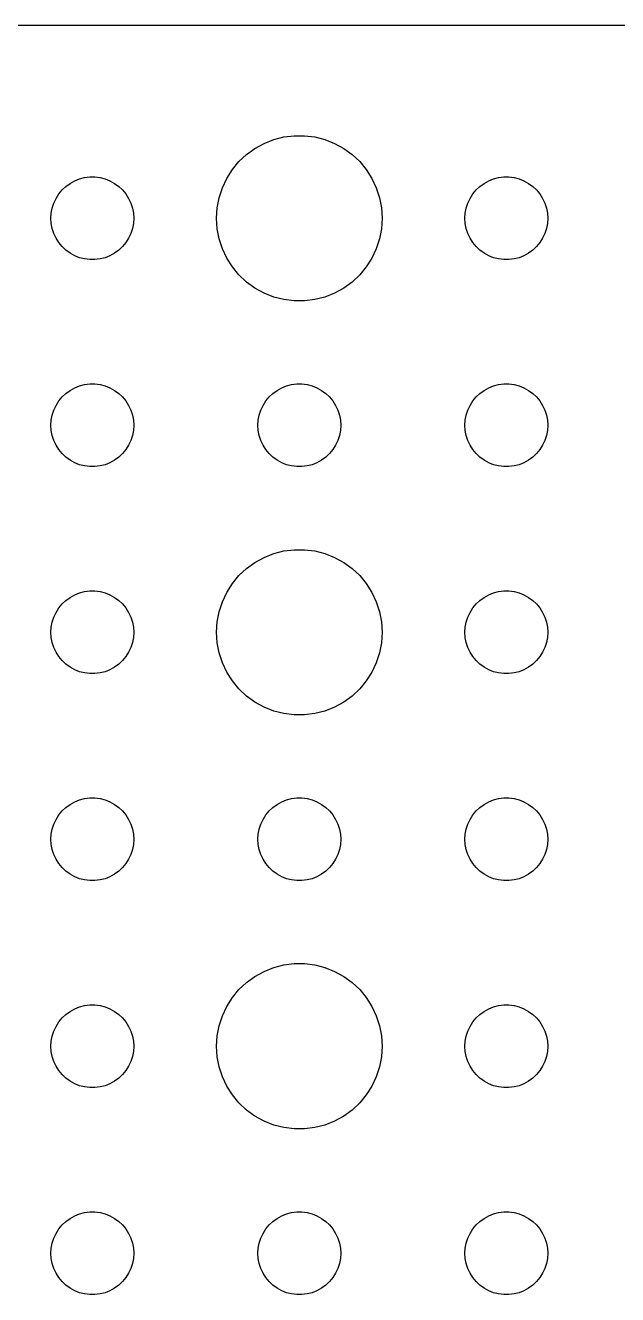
# Model space of a CAD drawing. Header units: metres. Extents: x -90 to 90, y -89 to 89.
# Drawn here: x 42.58 to 64.03, y 43.5 to 89.49 of the extents above; entities that cross this region are included whole.
import ezdxf

# ---------------------------------------------------------------- set-up
doc = ezdxf.new("R2010")
doc.units = ezdxf.units.M

msp = doc.modelspace()

# ---------------------------------------------------------------- linework, layer by layer
for p, q in [((84.8139, 89.4901), (-84.8139, 89.4901)), ((50.8925, 85.033), (51.2227, 85.2145)), ((51.2227, 85.2145), (51.5729, 85.3532)), ((51.5729, 85.3532), (51.9379, 85.4469)), ((51.9379, 85.4469), (52.3116, 85.4941)), ((52.3116, 85.4941), (52.6884, 85.4941)), ((52.6884, 85.4941), (53.0621, 85.4469)), ((53.0621, 85.4469), (53.427, 85.3532)), ((53.427, 85.3532), (53.7773, 85.2145)), ((53.7773, 85.2145), (54.1075, 85.033)), ((50.3131, 84.5536), (50.5877, 84.8115)), ((50.5877, 84.8115), (50.8925, 85.033)), ((54.1075, 85.033), (54.4123, 84.8115)), ((54.4123, 84.8115), (54.6869, 84.5536)), ((49.8711, 83.9453), (50.0729, 84.2634)), ((50.0729, 84.2634), (50.3131, 84.5536)), ((54.6869, 84.5536), (54.927, 84.2634)), ((54.927, 84.2634), (55.1289, 83.9453)), ((44.0439, 83.6558), (44.1963, 83.7665)), ((44.1963, 83.7665), (44.3613, 83.8572)), ((44.3613, 83.8572), (44.5365, 83.9266)), ((44.5365, 83.9266), (44.7189, 83.9734)), ((44.7189, 83.9734), (44.9058, 83.997)), ((44.9058, 83.997), (45.0942, 83.997)), ((45.0942, 83.997), (45.2811, 83.9734)), ((45.2811, 83.9734), (45.4635, 83.9266)), ((45.4635, 83.9266), (45.6387, 83.8572)), ((45.6387, 83.8572), (45.8037, 83.7665)), ((45.8037, 83.7665), (45.9561, 83.6558)), ((49.7107, 83.6044), (49.8711, 83.9453)), ((55.1289, 83.9453), (55.2893, 83.6044)), ((59.0439, 83.6558), (59.1963, 83.7665)), ((59.1963, 83.7665), (59.3613, 83.8572)), ((59.3613, 83.8572), (59.5365, 83.9266)), ((59.5365, 83.9266), (59.7189, 83.9734)), ((59.7189, 83.9734), (59.9058, 83.997)), ((59.9058, 83.997), (60.0942, 83.997)), ((60.0942, 83.997), (60.2811, 83.9734)), ((60.2811, 83.9734), (60.4635, 83.9266)), ((60.4635, 83.9266), (60.6387, 83.8572)), ((60.6387, 83.8572), (60.8037, 83.7665)), ((60.8037, 83.7665), (60.9561, 83.6558)), ((43.6855, 83.2226), (43.7865, 83.3817)), ((43.7865, 83.3817), (43.9065, 83.5268)), ((43.9065, 83.5268), (44.0439, 83.6558)), ((45.9561, 83.6558), (46.0934, 83.5268)), ((46.0934, 83.5268), (46.2135, 83.3817)), ((46.2135, 83.3817), (46.3145, 83.2226)), ((49.5237, 82.876), (49.5942, 83.2461)), ((49.5942, 83.2461), (49.7107, 83.6044)), ((55.2893, 83.6044), (55.4057, 83.2461)), ((55.4057, 83.2461), (55.4763, 82.876)), ((58.6855, 83.2226), (58.7865, 83.3817)), ((58.7865, 83.3817), (58.9065, 83.5268)), ((58.9065, 83.5268), (59.0439, 83.6558)), ((60.9561, 83.6558), (61.0934, 83.5268)), ((61.0934, 83.5268), (61.2135, 83.3817)), ((61.2135, 83.3817), (61.3145, 83.2226)), ((43.5118, 82.688), (43.5471, 82.873)), ((43.5471, 82.873), (43.6053, 83.0522)), ((43.6053, 83.0522), (43.6855, 83.2226)), ((46.3145, 83.2226), (46.3947, 83.0522)), ((46.3947, 83.0522), (46.4529, 82.873)), ((46.4529, 82.873), (46.4882, 82.688)), ((49.5, 82.5), (49.5237, 82.876)), ((55.4763, 82.876), (55.5, 82.5)), ((58.5118, 82.688), (58.5471, 82.873)), ((58.5471, 82.873), (58.6053, 83.0522)), ((58.6053, 83.0522), (58.6855, 83.2226)), ((61.3145, 83.2226), (61.3947, 83.0522)), ((61.3947, 83.0522), (61.4529, 82.873)), ((61.4529, 82.873), (61.4882, 82.688)), ((43.5, 82.5), (43.5118, 82.688)), ((43.5118, 82.312), (43.5, 82.5)), ((46.4882, 82.688), (46.5, 82.5)), ((46.5, 82.5), (46.4882, 82.312)), ((49.5237, 82.124), (49.5, 82.5)), ((55.5, 82.5), (55.4763, 82.124)), ((58.5, 82.5), (58.5118, 82.688)), ((58.5118, 82.312), (58.5, 82.5)), ((61.4882, 82.688), (61.5, 82.5)), ((61.5, 82.5), (61.4882, 82.312)), ((43.5471, 82.127), (43.5118, 82.312)), ((43.6053, 81.9478), (43.5471, 82.127)), ((43.6855, 81.7774), (43.6053, 81.9478)), ((46.3947, 81.9478), (46.3145, 81.7774)), ((46.4529, 82.127), (46.3947, 81.9478)), ((46.4882, 82.312), (46.4529, 82.127)), ((49.5942, 81.7539), (49.5237, 82.124)), ((55.4763, 82.124), (55.4057, 81.7539)), ((58.5471, 82.127), (58.5118, 82.312)), ((58.6053, 81.9478), (58.5471, 82.127)), ((58.6855, 81.7774), (58.6053, 81.9478)), ((61.3947, 81.9478), (61.3145, 81.7774)), ((61.4529, 82.127), (61.3947, 81.9478)), ((61.4882, 82.312), (61.4529, 82.127)), ((43.7865, 81.6183), (43.6855, 81.7774)), ((43.9065, 81.4732), (43.7865, 81.6183)), ((44.0439, 81.3442), (43.9065, 81.4732)), ((46.0934, 81.4732), (45.9561, 81.3442)), ((46.2135, 81.6183), (46.0934, 81.4732)), ((46.3145, 81.7774), (46.2135, 81.6183)), ((49.7107, 81.3956), (49.5942, 81.7539)), ((55.4057, 81.7539), (55.2893, 81.3956)), ((58.7865, 81.6183), (58.6855, 81.7774)), ((58.9065, 81.4732), (58.7865, 81.6183)), ((59.0439, 81.3442), (58.9065, 81.4732)), ((61.0934, 81.4732), (60.9561, 81.3442)), ((61.2135, 81.6183), (61.0934, 81.4732)), ((61.3145, 81.7774), (61.2135, 81.6183)), ((44.1963, 81.2335), (44.0439, 81.3442)), ((44.3613, 81.1428), (44.1963, 81.2335)), ((44.5365, 81.0734), (44.3613, 81.1428)), ((44.7189, 81.0266), (44.5365, 81.0734)), ((44.9058, 81.003), (44.7189, 81.0266)), ((45.0942, 81.003), (44.9058, 81.003)), ((45.2811, 81.0266), (45.0942, 81.003)), ((45.4635, 81.0734), (45.2811, 81.0266)), ((45.6387, 81.1428), (45.4635, 81.0734)), ((45.8037, 81.2335), (45.6387, 81.1428)), ((45.9561, 81.3442), (45.8037, 81.2335)), ((49.8711, 81.0547), (49.7107, 81.3956)), ((50.0729, 80.7366), (49.8711, 81.0547)), ((55.1289, 81.0547), (54.927, 80.7366)), ((55.2893, 81.3956), (55.1289, 81.0547)), ((59.1963, 81.2335), (59.0439, 81.3442)), ((59.3613, 81.1428), (59.1963, 81.2335)), ((59.5365, 81.0734), (59.3613, 81.1428)), ((59.7189, 81.0266), (59.5365, 81.0734)), ((59.9058, 81.003), (59.7189, 81.0266)), ((60.0942, 81.003), (59.9058, 81.003)), ((60.2811, 81.0266), (60.0942, 81.003)), ((60.4635, 81.0734), (60.2811, 81.0266)), ((60.6387, 81.1428), (60.4635, 81.0734)), ((60.8037, 81.2335), (60.6387, 81.1428)), ((60.9561, 81.3442), (60.8037, 81.2335)), ((50.3131, 80.4464), (50.0729, 80.7366)), ((54.927, 80.7366), (54.6869, 80.4464)), ((50.5877, 80.1885), (50.3131, 80.4464)), ((50.8925, 79.967), (50.5877, 80.1885)), ((54.4123, 80.1885), (54.1075, 79.967)), ((54.6869, 80.4464), (54.4123, 80.1885)), ((51.2227, 79.7855), (50.8925, 79.967)), ((51.5729, 79.6468), (51.2227, 79.7855)), ((51.9379, 79.5531), (51.5729, 79.6468)), ((53.427, 79.6468), (53.0621, 79.5531)), ((53.7773, 79.7855), (53.427, 79.6468)), ((54.1075, 79.967), (53.7773, 79.7855)), ((52.3116, 79.5059), (51.9379, 79.5531)), ((52.6884, 79.5059), (52.3116, 79.5059)), ((53.0621, 79.5531), (52.6884, 79.5059)), ((44.1963, 76.2665), (44.3613, 76.3572)), ((44.3613, 76.3572), (44.5365, 76.4266)), ((44.5365, 76.4266), (44.7189, 76.4734)), ((44.7189, 76.4734), (44.9058, 76.497)), ((44.9058, 76.497), (45.0942, 76.497)), ((45.0942, 76.497), (45.2811, 76.4734)), ((45.2811, 76.4734), (45.4635, 76.4266)), ((45.4635, 76.4266), (45.6387, 76.3572)), ((45.6387, 76.3572), (45.8037, 76.2665)), ((51.6963, 76.2665), (51.8613, 76.3572)), ((51.8613, 76.3572), (52.0365, 76.4266)), ((52.0365, 76.4266), (52.2189, 76.4734)), ((52.2189, 76.4734), (52.4058, 76.497)), ((52.4058, 76.497), (52.5942, 76.497)), ((52.5942, 76.497), (52.7811, 76.4734)), ((52.7811, 76.4734), (52.9635, 76.4266)), ((52.9635, 76.4266), (53.1387, 76.3572)), ((53.1387, 76.3572), (53.3037, 76.2665)), ((59.1963, 76.2665), (59.3613, 76.3572)), ((59.3613, 76.3572), (59.5365, 76.4266)), ((59.5365, 76.4266), (59.7189, 76.4734)), ((59.7189, 76.4734), (59.9058, 76.497)), ((59.9058, 76.497), (60.0942, 76.497)), ((60.0942, 76.497), (60.2811, 76.4734)), ((60.2811, 76.4734), (60.4635, 76.4266)), ((60.4635, 76.4266), (60.6387, 76.3572)), ((60.6387, 76.3572), (60.8037, 76.2665)), ((43.6855, 75.7226), (43.7865, 75.8817)), ((43.7865, 75.8817), (43.9065, 76.0268)), ((43.9065, 76.0268), (44.0439, 76.1558)), ((44.0439, 76.1558), (44.1963, 76.2665)), ((45.8037, 76.2665), (45.9561, 76.1558)), ((45.9561, 76.1558), (46.0934, 76.0268)), ((46.0934, 76.0268), (46.2135, 75.8817)), ((46.2135, 75.8817), (46.3145, 75.7226)), ((51.1855, 75.7226), (51.2865, 75.8817)), ((51.2865, 75.8817), (51.4065, 76.0268)), ((51.4065, 76.0268), (51.5439, 76.1558)), ((51.5439, 76.1558), (51.6963, 76.2665)), ((53.3037, 76.2665), (53.4561, 76.1558)), ((53.4561, 76.1558), (53.5934, 76.0268)), ((53.5934, 76.0268), (53.7135, 75.8817)), ((53.7135, 75.8817), (53.8145, 75.7226)), ((58.6855, 75.7226), (58.7865, 75.8817)), ((58.7865, 75.8817), (58.9065, 76.0268)), ((58.9065, 76.0268), (59.0439, 76.1558)), ((59.0439, 76.1558), (59.1963, 76.2665)), ((60.8037, 76.2665), (60.9561, 76.1558)), ((60.9561, 76.1558), (61.0934, 76.0268)), ((61.0934, 76.0268), (61.2135, 75.8817)), ((61.2135, 75.8817), (61.3145, 75.7226)), ((43.5471, 75.373), (43.6053, 75.5522)), ((43.6053, 75.5522), (43.6855, 75.7226)), ((46.3145, 75.7226), (46.3947, 75.5522)), ((46.3947, 75.5522), (46.4529, 75.373)), ((51.0471, 75.373), (51.1053, 75.5522)), ((51.1053, 75.5522), (51.1855, 75.7226)), ((53.8145, 75.7226), (53.8947, 75.5522)), ((53.8947, 75.5522), (53.9529, 75.373)), ((58.5471, 75.373), (58.6053, 75.5522)), ((58.6053, 75.5522), (58.6855, 75.7226)), ((61.3145, 75.7226), (61.3947, 75.5522)), ((61.3947, 75.5522), (61.4529, 75.373)), ((43.5, 75), (43.5118, 75.188)), ((43.5118, 74.812), (43.5, 75)), ((43.5118, 75.188), (43.5471, 75.373)), ((46.4529, 75.373), (46.4882, 75.188)), ((46.4882, 75.188), (46.5, 75)), ((46.5, 75), (46.4882, 74.812)), ((51, 75), (51.0118, 75.188)), ((51.0118, 74.812), (51, 75)), ((51.0118, 75.188), (51.0471, 75.373)), ((53.9529, 75.373), (53.9882, 75.188)), ((53.9882, 75.188), (54, 75)), ((54, 75), (53.9882, 74.812)), ((58.5, 75), (58.5118, 75.188)), ((58.5118, 74.812), (58.5, 75)), ((58.5118, 75.188), (58.5471, 75.373)), ((61.4529, 75.373), (61.4882, 75.188)), ((61.4882, 75.188), (61.5, 75)), ((61.5, 75), (61.4882, 74.812)), ((43.5471, 74.627), (43.5118, 74.812)), ((43.6053, 74.4478), (43.5471, 74.627)), ((46.4529, 74.627), (46.3947, 74.4478)), ((46.4882, 74.812), (46.4529, 74.627)), ((51.0471, 74.627), (51.0118, 74.812)), ((51.1053, 74.4478), (51.0471, 74.627)), ((53.9529, 74.627), (53.8947, 74.4478)), ((53.9882, 74.812), (53.9529, 74.627)), ((58.5471, 74.627), (58.5118, 74.812)), ((58.6053, 74.4478), (58.5471, 74.627)), ((61.4529, 74.627), (61.3947, 74.4478)), ((61.4882, 74.812), (61.4529, 74.627)), ((43.6855, 74.2774), (43.6053, 74.4478)), ((43.7865, 74.1183), (43.6855, 74.2774)), ((43.9065, 73.9732), (43.7865, 74.1183)), ((46.2135, 74.1183), (46.0934, 73.9732)), ((46.3145, 74.2774), (46.2135, 74.1183)), ((46.3947, 74.4478), (46.3145, 74.2774)), ((51.1855, 74.2774), (51.1053, 74.4478)), ((51.2865, 74.1183), (51.1855, 74.2774)), ((51.4065, 73.9732), (51.2865, 74.1183)), ((53.7135, 74.1183), (53.5934, 73.9732)), ((53.8145, 74.2774), (53.7135, 74.1183)), ((53.8947, 74.4478), (53.8145, 74.2774)), ((58.6855, 74.2774), (58.6053, 74.4478)), ((58.7865, 74.1183), (58.6855, 74.2774)), ((58.9065, 73.9732), (58.7865, 74.1183)), ((61.2135, 74.1183), (61.0934, 73.9732)), ((61.3145, 74.2774), (61.2135, 74.1183)), ((61.3947, 74.4478), (61.3145, 74.2774)), ((44.0439, 73.8442), (43.9065, 73.9732)), ((44.1963, 73.7335), (44.0439, 73.8442)), ((44.3613, 73.6428), (44.1963, 73.7335)), ((44.5365, 73.5734), (44.3613, 73.6428)), ((45.6387, 73.6428), (45.4635, 73.5734)), ((45.8037, 73.7335), (45.6387, 73.6428)), ((45.9561, 73.8442), (45.8037, 73.7335)), ((46.0934, 73.9732), (45.9561, 73.8442)), ((51.5439, 73.8442), (51.4065, 73.9732)), ((51.6963, 73.7335), (51.5439, 73.8442)), ((51.8613, 73.6428), (51.6963, 73.7335)), ((52.0365, 73.5734), (51.8613, 73.6428)), ((53.1387, 73.6428), (52.9635, 73.5734)), ((53.3037, 73.7335), (53.1387, 73.6428)), ((53.4561, 73.8442), (53.3037, 73.7335)), ((53.5934, 73.9732), (53.4561, 73.8442)), ((59.0439, 73.8442), (58.9065, 73.9732)), ((59.1963, 73.7335), (59.0439, 73.8442)), ((59.3613, 73.6428), (59.1963, 73.7335)), ((59.5365, 73.5734), (59.3613, 73.6428)), ((60.6387, 73.6428), (60.4635, 73.5734)), ((60.8037, 73.7335), (60.6387, 73.6428)), ((60.9561, 73.8442), (60.8037, 73.7335)), ((61.0934, 73.9732), (60.9561, 73.8442)), ((44.7189, 73.5266), (44.5365, 73.5734)), ((44.9058, 73.503), (44.7189, 73.5266)), ((45.0942, 73.503), (44.9058, 73.503)), ((45.2811, 73.5266), (45.0942, 73.503)), ((45.4635, 73.5734), (45.2811, 73.5266)), ((52.2189, 73.5266), (52.0365, 73.5734)), ((52.4058, 73.503), (52.2189, 73.5266)), ((52.5942, 73.503), (52.4058, 73.503)), ((52.7811, 73.5266), (52.5942, 73.503)), ((52.9635, 73.5734), (52.7811, 73.5266)), ((59.7189, 73.5266), (59.5365, 73.5734)), ((59.9058, 73.503), (59.7189, 73.5266)), ((60.0942, 73.503), (59.9058, 73.503)), ((60.2811, 73.5266), (60.0942, 73.503)), ((60.4635, 73.5734), (60.2811, 73.5266)), ((51.5729, 70.3532), (51.9379, 70.4469)), ((51.9379, 70.4469), (52.3116, 70.4941)), ((52.3116, 70.4941), (52.6884, 70.4941)), ((52.6884, 70.4941), (53.0621, 70.4469)), ((53.0621, 70.4469), (53.427, 70.3532)), ((50.5877, 69.8115), (50.8925, 70.033)), ((50.8925, 70.033), (51.2227, 70.2145)), ((51.2227, 70.2145), (51.5729, 70.3532)), ((53.427, 70.3532), (53.7773, 70.2145)), ((53.7773, 70.2145), (54.1075, 70.033)), ((54.1075, 70.033), (54.4123, 69.8115)), ((50.0729, 69.2634), (50.3131, 69.5536)), ((50.3131, 69.5536), (50.5877, 69.8115)), ((54.4123, 69.8115), (54.6869, 69.5536)), ((54.6869, 69.5536), (54.927, 69.2634)), ((44.7189, 68.9734), (44.9058, 68.997)), ((44.9058, 68.997), (45.0942, 68.997)), ((45.0942, 68.997), (45.2811, 68.9734)), ((49.8711, 68.9453), (50.0729, 69.2634)), ((54.927, 69.2634), (55.1289, 68.9453)), ((59.7189, 68.9734), (59.9058, 68.997)), ((59.9058, 68.997), (60.0942, 68.997)), ((60.0942, 68.997), (60.2811, 68.9734)), ((43.7865, 68.3817), (43.9065, 68.5268)), ((43.9065, 68.5268), (44.0439, 68.6558)), ((44.0439, 68.6558), (44.1963, 68.7665)), ((44.1963, 68.7665), (44.3613, 68.8572)), ((44.3613, 68.8572), (44.5365, 68.9266)), ((44.5365, 68.9266), (44.7189, 68.9734)), ((45.2811, 68.9734), (45.4635, 68.9266)), ((45.4635, 68.9266), (45.6387, 68.8572)), ((45.6387, 68.8572), (45.8037, 68.7665)), ((45.8037, 68.7665), (45.9561, 68.6558)), ((45.9561, 68.6558), (46.0934, 68.5268)), ((46.0934, 68.5268), (46.2135, 68.3817)), ((49.5942, 68.2461), (49.7107, 68.6044)), ((49.7107, 68.6044), (49.8711, 68.9453)), ((55.1289, 68.9453), (55.2893, 68.6044)), ((55.2893, 68.6044), (55.4057, 68.2461)), ((58.7865, 68.3817), (58.9065, 68.5268)), ((58.9065, 68.5268), (59.0439, 68.6558)), ((59.0439, 68.6558), (59.1963, 68.7665)), ((59.1963, 68.7665), (59.3613, 68.8572)), ((59.3613, 68.8572), (59.5365, 68.9266)), ((59.5365, 68.9266), (59.7189, 68.9734)), ((60.2811, 68.9734), (60.4635, 68.9266)), ((60.4635, 68.9266), (60.6387, 68.8572)), ((60.6387, 68.8572), (60.8037, 68.7665)), ((60.8037, 68.7665), (60.9561, 68.6558)), ((60.9561, 68.6558), (61.0934, 68.5268)), ((61.0934, 68.5268), (61.2135, 68.3817)), ((43.6053, 68.0522), (43.6855, 68.2226)), ((43.6855, 68.2226), (43.7865, 68.3817)), ((46.2135, 68.3817), (46.3145, 68.2226)), ((46.3145, 68.2226), (46.3947, 68.0522)), ((49.5237, 67.876), (49.5942, 68.2461)), ((55.4057, 68.2461), (55.4763, 67.876)), ((58.6053, 68.0522), (58.6855, 68.2226)), ((58.6855, 68.2226), (58.7865, 68.3817)), ((61.2135, 68.3817), (61.3145, 68.2226)), ((61.3145, 68.2226), (61.3947, 68.0522)), ((43.5, 67.5), (43.5118, 67.688)), ((43.5118, 67.688), (43.5471, 67.873)), ((43.5471, 67.873), (43.6053, 68.0522)), ((46.3947, 68.0522), (46.4529, 67.873)), ((46.4529, 67.873), (46.4882, 67.688)), ((46.4882, 67.688), (46.5, 67.5)), ((49.5, 67.5), (49.5237, 67.876)), ((55.4763, 67.876), (55.5, 67.5)), ((58.5, 67.5), (58.5118, 67.688)), ((58.5118, 67.688), (58.5471, 67.873)), ((58.5471, 67.873), (58.6053, 68.0522)), ((61.3947, 68.0522), (61.4529, 67.873)), ((61.4529, 67.873), (61.4882, 67.688)), ((61.4882, 67.688), (61.5, 67.5)), ((43.5118, 67.312), (43.5, 67.5)), ((43.5471, 67.127), (43.5118, 67.312)), ((46.4882, 67.312), (46.4529, 67.127)), ((46.5, 67.5), (46.4882, 67.312)), ((49.5237, 67.124), (49.5, 67.5)), ((55.5, 67.5), (55.4763, 67.124)), ((58.5118, 67.312), (58.5, 67.5)), ((58.5471, 67.127), (58.5118, 67.312)), ((61.4882, 67.312), (61.4529, 67.127)), ((61.5, 67.5), (61.4882, 67.312)), ((43.6053, 66.9478), (43.5471, 67.127)), ((43.6855, 66.7774), (43.6053, 66.9478)), ((43.7865, 66.6183), (43.6855, 66.7774)), ((46.3145, 66.7774), (46.2135, 66.6183)), ((46.3947, 66.9478), (46.3145, 66.7774)), ((46.4529, 67.127), (46.3947, 66.9478)), ((49.5942, 66.7539), (49.5237, 67.124)), ((49.7107, 66.3956), (49.5942, 66.7539)), ((55.4057, 66.7539), (55.2893, 66.3956)), ((55.4763, 67.124), (55.4057, 66.7539)), ((58.6053, 66.9478), (58.5471, 67.127)), ((58.6855, 66.7774), (58.6053, 66.9478)), ((58.7865, 66.6183), (58.6855, 66.7774)), ((61.3145, 66.7774), (61.2135, 66.6183)), ((61.3947, 66.9478), (61.3145, 66.7774)), ((61.4529, 67.127), (61.3947, 66.9478)), ((43.9065, 66.4732), (43.7865, 66.6183)), ((44.0439, 66.3442), (43.9065, 66.4732)), ((44.1963, 66.2335), (44.0439, 66.3442)), ((44.3613, 66.1428), (44.1963, 66.2335)), ((45.8037, 66.2335), (45.6387, 66.1428)), ((45.9561, 66.3442), (45.8037, 66.2335)), ((46.0934, 66.4732), (45.9561, 66.3442)), ((46.2135, 66.6183), (46.0934, 66.4732)), ((49.8711, 66.0547), (49.7107, 66.3956)), ((55.2893, 66.3956), (55.1289, 66.0547)), ((58.9065, 66.4732), (58.7865, 66.6183)), ((59.0439, 66.3442), (58.9065, 66.4732)), ((59.1963, 66.2335), (59.0439, 66.3442)), ((59.3613, 66.1428), (59.1963, 66.2335)), ((60.8037, 66.2335), (60.6387, 66.1428)), ((60.9561, 66.3442), (60.8037, 66.2335)), ((61.0934, 66.4732), (60.9561, 66.3442)), ((61.2135, 66.6183), (61.0934, 66.4732)), ((44.5365, 66.0734), (44.3613, 66.1428)), ((44.7189, 66.0266), (44.5365, 66.0734)), ((44.9058, 66.003), (44.7189, 66.0266)), ((45.0942, 66.003), (44.9058, 66.003)), ((45.2811, 66.0266), (45.0942, 66.003)), ((45.4635, 66.0734), (45.2811, 66.0266)), ((45.6387, 66.1428), (45.4635, 66.0734)), ((50.0729, 65.7366), (49.8711, 66.0547)), ((55.1289, 66.0547), (54.927, 65.7366)), ((59.5365, 66.0734), (59.3613, 66.1428)), ((59.7189, 66.0266), (59.5365, 66.0734)), ((59.9058, 66.003), (59.7189, 66.0266)), ((60.0942, 66.003), (59.9058, 66.003)), ((60.2811, 66.0266), (60.0942, 66.003)), ((60.4635, 66.0734), (60.2811, 66.0266)), ((60.6387, 66.1428), (60.4635, 66.0734)), ((50.3131, 65.4464), (50.0729, 65.7366)), ((50.5877, 65.1885), (50.3131, 65.4464)), ((54.6869, 65.4464), (54.4123, 65.1885)), ((54.927, 65.7366), (54.6869, 65.4464)), ((50.8925, 64.967), (50.5877, 65.1885)), ((51.2227, 64.7855), (50.8925, 64.967)), ((54.1075, 64.967), (53.7773, 64.7855)), ((54.4123, 65.1885), (54.1075, 64.967)), ((51.5729, 64.6468), (51.2227, 64.7855)), ((51.9379, 64.5531), (51.5729, 64.6468)), ((52.3116, 64.5059), (51.9379, 64.5531)), ((52.6884, 64.5059), (52.3116, 64.5059)), ((53.0621, 64.5531), (52.6884, 64.5059)), ((53.427, 64.6468), (53.0621, 64.5531)), ((53.7773, 64.7855), (53.427, 64.6468)), ((44.0439, 61.1558), (44.1963, 61.2665)), ((44.1963, 61.2665), (44.3613, 61.3572)), ((44.3613, 61.3572), (44.5365, 61.4266)), ((44.5365, 61.4266), (44.7189, 61.4734)), ((44.7189, 61.4734), (44.9058, 61.497)), ((44.9058, 61.497), (45.0942, 61.497)), ((45.0942, 61.497), (45.2811, 61.4734)), ((45.2811, 61.4734), (45.4635, 61.4266)), ((45.4635, 61.4266), (45.6387, 61.3572)), ((45.6387, 61.3572), (45.8037, 61.2665)), ((45.8037, 61.2665), (45.9561, 61.1558)), ((51.5439, 61.1558), (51.6963, 61.2665)), ((51.6963, 61.2665), (51.8613, 61.3572)), ((51.8613, 61.3572), (52.0365, 61.4266)), ((52.0365, 61.4266), (52.2189, 61.4734)), ((52.2189, 61.4734), (52.4058, 61.497)), ((52.4058, 61.497), (52.5942, 61.497)), ((52.5942, 61.497), (52.7811, 61.4734)), ((52.7811, 61.4734), (52.9635, 61.4266)), ((52.9635, 61.4266), (53.1387, 61.3572)), ((53.1387, 61.3572), (53.3037, 61.2665)), ((53.3037, 61.2665), (53.4561, 61.1558)), ((59.0439, 61.1558), (59.1963, 61.2665)), ((59.1963, 61.2665), (59.3613, 61.3572)), ((59.3613, 61.3572), (59.5365, 61.4266)), ((59.5365, 61.4266), (59.7189, 61.4734)), ((59.7189, 61.4734), (59.9058, 61.497)), ((59.9058, 61.497), (60.0942, 61.497)), ((60.0942, 61.497), (60.2811, 61.4734)), ((60.2811, 61.4734), (60.4635, 61.4266)), ((60.4635, 61.4266), (60.6387, 61.3572)), ((60.6387, 61.3572), (60.8037, 61.2665)), ((60.8037, 61.2665), (60.9561, 61.1558)), ((43.6053, 60.5522), (43.6855, 60.7226)), ((43.6855, 60.7226), (43.7865, 60.8817)), ((43.7865, 60.8817), (43.9065, 61.0268)), ((43.9065, 61.0268), (44.0439, 61.1558)), ((45.9561, 61.1558), (46.0934, 61.0268)), ((46.0934, 61.0268), (46.2135, 60.8817)), ((46.2135, 60.8817), (46.3145, 60.7226)), ((46.3145, 60.7226), (46.3947, 60.5522)), ((51.1053, 60.5522), (51.1855, 60.7226)), ((51.1855, 60.7226), (51.2865, 60.8817)), ((51.2865, 60.8817), (51.4065, 61.0268)), ((51.4065, 61.0268), (51.5439, 61.1558)), ((53.4561, 61.1558), (53.5934, 61.0268)), ((53.5934, 61.0268), (53.7135, 60.8817)), ((53.7135, 60.8817), (53.8145, 60.7226)), ((53.8145, 60.7226), (53.8947, 60.5522)), ((58.6053, 60.5522), (58.6855, 60.7226)), ((58.6855, 60.7226), (58.7865, 60.8817)), ((58.7865, 60.8817), (58.9065, 61.0268)), ((58.9065, 61.0268), (59.0439, 61.1558)), ((60.9561, 61.1558), (61.0934, 61.0268)), ((61.0934, 61.0268), (61.2135, 60.8817)), ((61.2135, 60.8817), (61.3145, 60.7226)), ((61.3145, 60.7226), (61.3947, 60.5522)), ((43.5118, 60.188), (43.5471, 60.373)), ((43.5471, 60.373), (43.6053, 60.5522)), ((46.3947, 60.5522), (46.4529, 60.373)), ((46.4529, 60.373), (46.4882, 60.188)), ((51.0118, 60.188), (51.0471, 60.373)), ((51.0471, 60.373), (51.1053, 60.5522)), ((53.8947, 60.5522), (53.9529, 60.373)), ((53.9529, 60.373), (53.9882, 60.188)), ((58.5118, 60.188), (58.5471, 60.373)), ((58.5471, 60.373), (58.6053, 60.5522)), ((61.3947, 60.5522), (61.4529, 60.373)), ((61.4529, 60.373), (61.4882, 60.188)), ((43.5, 60), (43.5118, 60.188)), ((43.5118, 59.812), (43.5, 60)), ((43.5471, 59.627), (43.5118, 59.812)), ((46.4882, 59.812), (46.4529, 59.627)), ((46.4882, 60.188), (46.5, 60)), ((46.5, 60), (46.4882, 59.812)), ((51, 60), (51.0118, 60.188)), ((51.0118, 59.812), (51, 60)), ((51.0471, 59.627), (51.0118, 59.812)), ((53.9882, 59.812), (53.9529, 59.627)), ((53.9882, 60.188), (54, 60)), ((54, 60), (53.9882, 59.812)), ((58.5, 60), (58.5118, 60.188)), ((58.5118, 59.812), (58.5, 60)), ((58.5471, 59.627), (58.5118, 59.812)), ((61.4882, 59.812), (61.4529, 59.627)), ((61.4882, 60.188), (61.5, 60)), ((61.5, 60), (61.4882, 59.812)), ((43.6053, 59.4478), (43.5471, 59.627)), ((43.6855, 59.2774), (43.6053, 59.4478)), ((46.3947, 59.4478), (46.3145, 59.2774)), ((46.4529, 59.627), (46.3947, 59.4478)), ((51.1053, 59.4478), (51.0471, 59.627)), ((51.1855, 59.2774), (51.1053, 59.4478)), ((53.8947, 59.4478), (53.8145, 59.2774)), ((53.9529, 59.627), (53.8947, 59.4478)), ((58.6053, 59.4478), (58.5471, 59.627)), ((58.6855, 59.2774), (58.6053, 59.4478)), ((61.3947, 59.4478), (61.3145, 59.2774)), ((61.4529, 59.627), (61.3947, 59.4478)), ((43.7865, 59.1183), (43.6855, 59.2774)), ((43.9065, 58.9732), (43.7865, 59.1183)), ((44.0439, 58.8442), (43.9065, 58.9732)), ((46.0934, 58.9732), (45.9561, 58.8442)), ((46.2135, 59.1183), (46.0934, 58.9732)), ((46.3145, 59.2774), (46.2135, 59.1183)), ((51.2865, 59.1183), (51.1855, 59.2774)), ((51.4065, 58.9732), (51.2865, 59.1183)), ((51.5439, 58.8442), (51.4065, 58.9732)), ((53.5934, 58.9732), (53.4561, 58.8442)), ((53.7135, 59.1183), (53.5934, 58.9732)), ((53.8145, 59.2774), (53.7135, 59.1183)), ((58.7865, 59.1183), (58.6855, 59.2774)), ((58.9065, 58.9732), (58.7865, 59.1183)), ((59.0439, 58.8442), (58.9065, 58.9732)), ((61.0934, 58.9732), (60.9561, 58.8442)), ((61.2135, 59.1183), (61.0934, 58.9732)), ((61.3145, 59.2774), (61.2135, 59.1183)), ((44.1963, 58.7335), (44.0439, 58.8442)), ((44.3613, 58.6428), (44.1963, 58.7335)), ((44.5365, 58.5734), (44.3613, 58.6428)), ((44.7189, 58.5266), (44.5365, 58.5734)), ((44.9058, 58.503), (44.7189, 58.5266)), ((45.0942, 58.503), (44.9058, 58.503)), ((45.2811, 58.5266), (45.0942, 58.503)), ((45.4635, 58.5734), (45.2811, 58.5266)), ((45.6387, 58.6428), (45.4635, 58.5734)), ((45.8037, 58.7335), (45.6387, 58.6428)), ((45.9561, 58.8442), (45.8037, 58.7335)), ((51.6963, 58.7335), (51.5439, 58.8442)), ((51.8613, 58.6428), (51.6963, 58.7335)), ((52.0365, 58.5734), (51.8613, 58.6428)), ((52.2189, 58.5266), (52.0365, 58.5734)), ((52.4058, 58.503), (52.2189, 58.5266)), ((52.5942, 58.503), (52.4058, 58.503)), ((52.7811, 58.5266), (52.5942, 58.503)), ((52.9635, 58.5734), (52.7811, 58.5266)), ((53.1387, 58.6428), (52.9635, 58.5734)), ((53.3037, 58.7335), (53.1387, 58.6428)), ((53.4561, 58.8442), (53.3037, 58.7335)), ((59.1963, 58.7335), (59.0439, 58.8442)), ((59.3613, 58.6428), (59.1963, 58.7335)), ((59.5365, 58.5734), (59.3613, 58.6428)), ((59.7189, 58.5266), (59.5365, 58.5734)), ((59.9058, 58.503), (59.7189, 58.5266)), ((60.0942, 58.503), (59.9058, 58.503)), ((60.2811, 58.5266), (60.0942, 58.503)), ((60.4635, 58.5734), (60.2811, 58.5266)), ((60.6387, 58.6428), (60.4635, 58.5734)), ((60.8037, 58.7335), (60.6387, 58.6428)), ((60.9561, 58.8442), (60.8037, 58.7335)), ((50.8925, 55.033), (51.2227, 55.2145)), ((51.2227, 55.2145), (51.5729, 55.3532)), ((51.5729, 55.3532), (51.9379, 55.4469)), ((51.9379, 55.4469), (52.3116, 55.4941)), ((52.3116, 55.4941), (52.6884, 55.4941)), ((52.6884, 55.4941), (53.0621, 55.4469)), ((53.0621, 55.4469), (53.427, 55.3532)), ((53.427, 55.3532), (53.7773, 55.2145)), ((53.7773, 55.2145), (54.1075, 55.033)), ((50.3131, 54.5536), (50.5877, 54.8115)), ((50.5877, 54.8115), (50.8925, 55.033)), ((54.1075, 55.033), (54.4123, 54.8115)), ((54.4123, 54.8115), (54.6869, 54.5536)), ((50.0729, 54.2634), (50.3131, 54.5536)), ((54.6869, 54.5536), (54.927, 54.2634)), ((44.1963, 53.7665), (44.3613, 53.8572)), ((44.3613, 53.8572), (44.5365, 53.9266)), ((44.5365, 53.9266), (44.7189, 53.9734)), ((44.7189, 53.9734), (44.9058, 53.997)), ((44.9058, 53.997), (45.0942, 53.997)), ((45.0942, 53.997), (45.2811, 53.9734)), ((45.2811, 53.9734), (45.4635, 53.9266)), ((45.4635, 53.9266), (45.6387, 53.8572)), ((45.6387, 53.8572), (45.8037, 53.7665)), ((49.7107, 53.6044), (49.8711, 53.9453)), ((49.8711, 53.9453), (50.0729, 54.2634)), ((54.927, 54.2634), (55.1289, 53.9453)), ((55.1289, 53.9453), (55.2893, 53.6044)), ((59.1963, 53.7665), (59.3613, 53.8572)), ((59.3613, 53.8572), (59.5365, 53.9266)), ((59.5365, 53.9266), (59.7189, 53.9734)), ((59.7189, 53.9734), (59.9058, 53.997)), ((59.9058, 53.997), (60.0942, 53.997)), ((60.0942, 53.997), (60.2811, 53.9734)), ((60.2811, 53.9734), (60.4635, 53.9266)), ((60.4635, 53.9266), (60.6387, 53.8572)), ((60.6387, 53.8572), (60.8037, 53.7665)), ((43.6855, 53.2226), (43.7865, 53.3817)), ((43.7865, 53.3817), (43.9065, 53.5268)), ((43.9065, 53.5268), (44.0439, 53.6558)), ((44.0439, 53.6558), (44.1963, 53.7665)), ((45.8037, 53.7665), (45.9561, 53.6558)), ((45.9561, 53.6558), (46.0934, 53.5268)), ((46.0934, 53.5268), (46.2135, 53.3817)), ((46.2135, 53.3817), (46.3145, 53.2226)), ((49.5942, 53.2461), (49.7107, 53.6044)), ((55.2893, 53.6044), (55.4057, 53.2461)), ((58.6855, 53.2226), (58.7865, 53.3817)), ((58.7865, 53.3817), (58.9065, 53.5268)), ((58.9065, 53.5268), (59.0439, 53.6558)), ((59.0439, 53.6558), (59.1963, 53.7665)), ((60.8037, 53.7665), (60.9561, 53.6558)), ((60.9561, 53.6558), (61.0934, 53.5268)), ((61.0934, 53.5268), (61.2135, 53.3817)), ((61.2135, 53.3817), (61.3145, 53.2226)), ((43.5471, 52.873), (43.6053, 53.0522)), ((43.6053, 53.0522), (43.6855, 53.2226)), ((46.3145, 53.2226), (46.3947, 53.0522)), ((46.3947, 53.0522), (46.4529, 52.873)), ((49.5237, 52.876), (49.5942, 53.2461)), ((55.4057, 53.2461), (55.4763, 52.876)), ((58.5471, 52.873), (58.6053, 53.0522)), ((58.6053, 53.0522), (58.6855, 53.2226)), ((61.3145, 53.2226), (61.3947, 53.0522)), ((61.3947, 53.0522), (61.4529, 52.873)), ((43.5, 52.5), (43.5118, 52.688)), ((43.5118, 52.312), (43.5, 52.5)), ((43.5118, 52.688), (43.5471, 52.873)), ((46.4529, 52.873), (46.4882, 52.688)), ((46.4882, 52.688), (46.5, 52.5)), ((46.5, 52.5), (46.4882, 52.312)), ((49.5, 52.5), (49.5237, 52.876)), ((49.5237, 52.124), (49.5, 52.5)), ((55.4763, 52.876), (55.5, 52.5)), ((55.5, 52.5), (55.4763, 52.124)), ((58.5, 52.5), (58.5118, 52.688)), ((58.5118, 52.312), (58.5, 52.5)), ((58.5118, 52.688), (58.5471, 52.873)), ((61.4529, 52.873), (61.4882, 52.688)), ((61.4882, 52.688), (61.5, 52.5)), ((61.5, 52.5), (61.4882, 52.312)), ((43.5471, 52.127), (43.5118, 52.312)), ((43.6053, 51.9478), (43.5471, 52.127)), ((46.4529, 52.127), (46.3947, 51.9478)), ((46.4882, 52.312), (46.4529, 52.127)), ((49.5942, 51.7539), (49.5237, 52.124)), ((55.4763, 52.124), (55.4057, 51.7539)), ((58.5471, 52.127), (58.5118, 52.312)), ((58.6053, 51.9478), (58.5471, 52.127)), ((61.4529, 52.127), (61.3947, 51.9478)), ((61.4882, 52.312), (61.4529, 52.127)), ((43.6855, 51.7774), (43.6053, 51.9478)), ((43.7865, 51.6183), (43.6855, 51.7774)), ((43.9065, 51.4732), (43.7865, 51.6183)), ((46.2135, 51.6183), (46.0934, 51.4732)), ((46.3145, 51.7774), (46.2135, 51.6183)), ((46.3947, 51.9478), (46.3145, 51.7774)), ((49.7107, 51.3956), (49.5942, 51.7539)), ((55.4057, 51.7539), (55.2893, 51.3956)), ((58.6855, 51.7774), (58.6053, 51.9478)), ((58.7865, 51.6183), (58.6855, 51.7774)), ((58.9065, 51.4732), (58.7865, 51.6183)), ((61.2135, 51.6183), (61.0934, 51.4732)), ((61.3145, 51.7774), (61.2135, 51.6183)), ((61.3947, 51.9478), (61.3145, 51.7774)), ((44.0439, 51.3442), (43.9065, 51.4732)), ((44.1963, 51.2335), (44.0439, 51.3442)), ((44.3613, 51.1428), (44.1963, 51.2335)), ((44.5365, 51.0734), (44.3613, 51.1428)), ((44.7189, 51.0266), (44.5365, 51.0734)), ((45.4635, 51.0734), (45.2811, 51.0266)), ((45.6387, 51.1428), (45.4635, 51.0734)), ((45.8037, 51.2335), (45.6387, 51.1428)), ((45.9561, 51.3442), (45.8037, 51.2335)), ((46.0934, 51.4732), (45.9561, 51.3442)), ((49.8711, 51.0547), (49.7107, 51.3956)), ((50.0729, 50.7366), (49.8711, 51.0547)), ((55.1289, 51.0547), (54.927, 50.7366)), ((55.2893, 51.3956), (55.1289, 51.0547)), ((59.0439, 51.3442), (58.9065, 51.4732)), ((59.1963, 51.2335), (59.0439, 51.3442)), ((59.3613, 51.1428), (59.1963, 51.2335)), ((59.5365, 51.0734), (59.3613, 51.1428)), ((59.7189, 51.0266), (59.5365, 51.0734)), ((60.4635, 51.0734), (60.2811, 51.0266)), ((60.6387, 51.1428), (60.4635, 51.0734)), ((60.8037, 51.2335), (60.6387, 51.1428)), ((60.9561, 51.3442), (60.8037, 51.2335)), ((61.0934, 51.4732), (60.9561, 51.3442)), ((44.9058, 51.003), (44.7189, 51.0266)), ((45.0942, 51.003), (44.9058, 51.003)), ((45.2811, 51.0266), (45.0942, 51.003)), ((50.3131, 50.4464), (50.0729, 50.7366)), ((54.927, 50.7366), (54.6869, 50.4464)), ((59.9058, 51.003), (59.7189, 51.0266)), ((60.0942, 51.003), (59.9058, 51.003)), ((60.2811, 51.0266), (60.0942, 51.003)), ((50.5877, 50.1885), (50.3131, 50.4464)), ((50.8925, 49.967), (50.5877, 50.1885)), ((54.4123, 50.1885), (54.1075, 49.967)), ((54.6869, 50.4464), (54.4123, 50.1885)), ((51.2227, 49.7855), (50.8925, 49.967)), ((51.5729, 49.6468), (51.2227, 49.7855)), ((53.7773, 49.7855), (53.427, 49.6468)), ((54.1075, 49.967), (53.7773, 49.7855)), ((51.9379, 49.5531), (51.5729, 49.6468)), ((52.3116, 49.5059), (51.9379, 49.5531)), ((52.6884, 49.5059), (52.3116, 49.5059)), ((53.0621, 49.5531), (52.6884, 49.5059)), ((53.427, 49.6468), (53.0621, 49.5531)), ((44.5365, 46.4266), (44.7189, 46.4734)), ((44.7189, 46.4734), (44.9058, 46.497)), ((44.9058, 46.497), (45.0942, 46.497)), ((45.0942, 46.497), (45.2811, 46.4734)), ((45.2811, 46.4734), (45.4635, 46.4266)), ((52.0365, 46.4266), (52.2189, 46.4734)), ((52.2189, 46.4734), (52.4058, 46.497)), ((52.4058, 46.497), (52.5942, 46.497)), ((52.5942, 46.497), (52.7811, 46.4734)), ((52.7811, 46.4734), (52.9635, 46.4266)), ((59.5365, 46.4266), (59.7189, 46.4734)), ((59.7189, 46.4734), (59.9058, 46.497)), ((59.9058, 46.497), (60.0942, 46.497)), ((60.0942, 46.497), (60.2811, 46.4734)), ((60.2811, 46.4734), (60.4635, 46.4266)), ((43.7865, 45.8817), (43.9065, 46.0268)), ((43.9065, 46.0268), (44.0439, 46.1558)), ((44.0439, 46.1558), (44.1963, 46.2665)), ((44.1963, 46.2665), (44.3613, 46.3572)), ((44.3613, 46.3572), (44.5365, 46.4266)), ((45.4635, 46.4266), (45.6387, 46.3572)), ((45.6387, 46.3572), (45.8037, 46.2665)), ((45.8037, 46.2665), (45.9561, 46.1558)), ((45.9561, 46.1558), (46.0934, 46.0268)), ((46.0934, 46.0268), (46.2135, 45.8817)), ((51.2865, 45.8817), (51.4065, 46.0268)), ((51.4065, 46.0268), (51.5439, 46.1558)), ((51.5439, 46.1558), (51.6963, 46.2665)), ((51.6963, 46.2665), (51.8613, 46.3572)), ((51.8613, 46.3572), (52.0365, 46.4266)), ((52.9635, 46.4266), (53.1387, 46.3572)), ((53.1387, 46.3572), (53.3037, 46.2665)), ((53.3037, 46.2665), (53.4561, 46.1558)), ((53.4561, 46.1558), (53.5934, 46.0268)), ((53.5934, 46.0268), (53.7135, 45.8817)), ((58.7865, 45.8817), (58.9065, 46.0268)), ((58.9065, 46.0268), (59.0439, 46.1558)), ((59.0439, 46.1558), (59.1963, 46.2665)), ((59.1963, 46.2665), (59.3613, 46.3572)), ((59.3613, 46.3572), (59.5365, 46.4266)), ((60.4635, 46.4266), (60.6387, 46.3572)), ((60.6387, 46.3572), (60.8037, 46.2665)), ((60.8037, 46.2665), (60.9561, 46.1558)), ((60.9561, 46.1558), (61.0934, 46.0268)), ((61.0934, 46.0268), (61.2135, 45.8817)), ((43.5471, 45.373), (43.6053, 45.5522)), ((43.6053, 45.5522), (43.6855, 45.7226)), ((43.6855, 45.7226), (43.7865, 45.8817)), ((46.2135, 45.8817), (46.3145, 45.7226)), ((46.3145, 45.7226), (46.3947, 45.5522)), ((46.3947, 45.5522), (46.4529, 45.373)), ((51.0471, 45.373), (51.1053, 45.5522)), ((51.1053, 45.5522), (51.1855, 45.7226)), ((51.1855, 45.7226), (51.2865, 45.8817)), ((53.7135, 45.8817), (53.8145, 45.7226)), ((53.8145, 45.7226), (53.8947, 45.5522)), ((53.8947, 45.5522), (53.9529, 45.373)), ((58.5471, 45.373), (58.6053, 45.5522)), ((58.6053, 45.5522), (58.6855, 45.7226)), ((58.6855, 45.7226), (58.7865, 45.8817)), ((61.2135, 45.8817), (61.3145, 45.7226)), ((61.3145, 45.7226), (61.3947, 45.5522)), ((61.3947, 45.5522), (61.4529, 45.373)), ((43.5, 45), (43.5118, 45.188)), ((43.5118, 45.188), (43.5471, 45.373)), ((46.4529, 45.373), (46.4882, 45.188)), ((46.4882, 45.188), (46.5, 45)), ((51, 45), (51.0118, 45.188)), ((51.0118, 45.188), (51.0471, 45.373)), ((53.9529, 45.373), (53.9882, 45.188)), ((53.9882, 45.188), (54, 45)), ((58.5, 45), (58.5118, 45.188)), ((58.5118, 45.188), (58.5471, 45.373)), ((61.4529, 45.373), (61.4882, 45.188)), ((61.4882, 45.188), (61.5, 45)), ((43.5118, 44.812), (43.5, 45)), ((43.5471, 44.627), (43.5118, 44.812)), ((43.6053, 44.4478), (43.5471, 44.627)), ((46.4529, 44.627), (46.3947, 44.4478)), ((46.4882, 44.812), (46.4529, 44.627)), ((46.5, 45), (46.4882, 44.812)), ((51.0118, 44.812), (51, 45)), ((51.0471, 44.627), (51.0118, 44.812)), ((51.1053, 44.4478), (51.0471, 44.627)), ((53.9529, 44.627), (53.8947, 44.4478)), ((53.9882, 44.812), (53.9529, 44.627)), ((54, 45), (53.9882, 44.812)), ((58.5118, 44.812), (58.5, 45)), ((58.5471, 44.627), (58.5118, 44.812)), ((58.6053, 44.4478), (58.5471, 44.627)), ((61.4529, 44.627), (61.3947, 44.4478)), ((61.4882, 44.812), (61.4529, 44.627)), ((61.5, 45), (61.4882, 44.812)), ((43.6855, 44.2774), (43.6053, 44.4478)), ((43.7865, 44.1183), (43.6855, 44.2774)), ((46.3145, 44.2774), (46.2135, 44.1183)), ((46.3947, 44.4478), (46.3145, 44.2774)), ((51.1855, 44.2774), (51.1053, 44.4478)), ((51.2865, 44.1183), (51.1855, 44.2774)), ((53.8145, 44.2774), (53.7135, 44.1183)), ((53.8947, 44.4478), (53.8145, 44.2774)), ((58.6855, 44.2774), (58.6053, 44.4478)), ((58.7865, 44.1183), (58.6855, 44.2774)), ((61.3145, 44.2774), (61.2135, 44.1183)), ((61.3947, 44.4478), (61.3145, 44.2774)), ((43.9065, 43.9732), (43.7865, 44.1183)), ((44.0439, 43.8442), (43.9065, 43.9732)), ((44.1963, 43.7335), (44.0439, 43.8442)), ((44.3613, 43.6428), (44.1963, 43.7335)), ((45.8037, 43.7335), (45.6387, 43.6428)), ((45.9561, 43.8442), (45.8037, 43.7335)), ((46.0934, 43.9732), (45.9561, 43.8442)), ((46.2135, 44.1183), (46.0934, 43.9732)), ((51.4065, 43.9732), (51.2865, 44.1183)), ((51.5439, 43.8442), (51.4065, 43.9732)), ((51.6963, 43.7335), (51.5439, 43.8442)), ((51.8613, 43.6428), (51.6963, 43.7335)), ((53.3037, 43.7335), (53.1387, 43.6428)), ((53.4561, 43.8442), (53.3037, 43.7335)), ((53.5934, 43.9732), (53.4561, 43.8442)), ((53.7135, 44.1183), (53.5934, 43.9732)), ((58.9065, 43.9732), (58.7865, 44.1183)), ((59.0439, 43.8442), (58.9065, 43.9732)), ((59.1963, 43.7335), (59.0439, 43.8442)), ((59.3613, 43.6428), (59.1963, 43.7335)), ((60.8037, 43.7335), (60.6387, 43.6428)), ((60.9561, 43.8442), (60.8037, 43.7335)), ((61.0934, 43.9732), (60.9561, 43.8442)), ((61.2135, 44.1183), (61.0934, 43.9732)), ((44.5365, 43.5734), (44.3613, 43.6428)), ((44.7189, 43.5266), (44.5365, 43.5734)), ((44.9058, 43.503), (44.7189, 43.5266)), ((45.0942, 43.503), (44.9058, 43.503)), ((45.2811, 43.5266), (45.0942, 43.503)), ((45.4635, 43.5734), (45.2811, 43.5266)), ((45.6387, 43.6428), (45.4635, 43.5734)), ((52.0365, 43.5734), (51.8613, 43.6428)), ((52.2189, 43.5266), (52.0365, 43.5734)), ((52.4058, 43.503), (52.2189, 43.5266)), ((52.5942, 43.503), (52.4058, 43.503)), ((52.7811, 43.5266), (52.5942, 43.503)), ((52.9635, 43.5734), (52.7811, 43.5266)), ((53.1387, 43.6428), (52.9635, 43.5734)), ((59.5365, 43.5734), (59.3613, 43.6428)), ((59.7189, 43.5266), (59.5365, 43.5734)), ((59.9058, 43.503), (59.7189, 43.5266)), ((60.0942, 43.503), (59.9058, 43.503)), ((60.2811, 43.5266), (60.0942, 43.503)), ((60.4635, 43.5734), (60.2811, 43.5266)), ((60.6387, 43.6428), (60.4635, 43.5734))]:
    msp.add_line(p, q)

doc.saveas('drawing.dxf')
